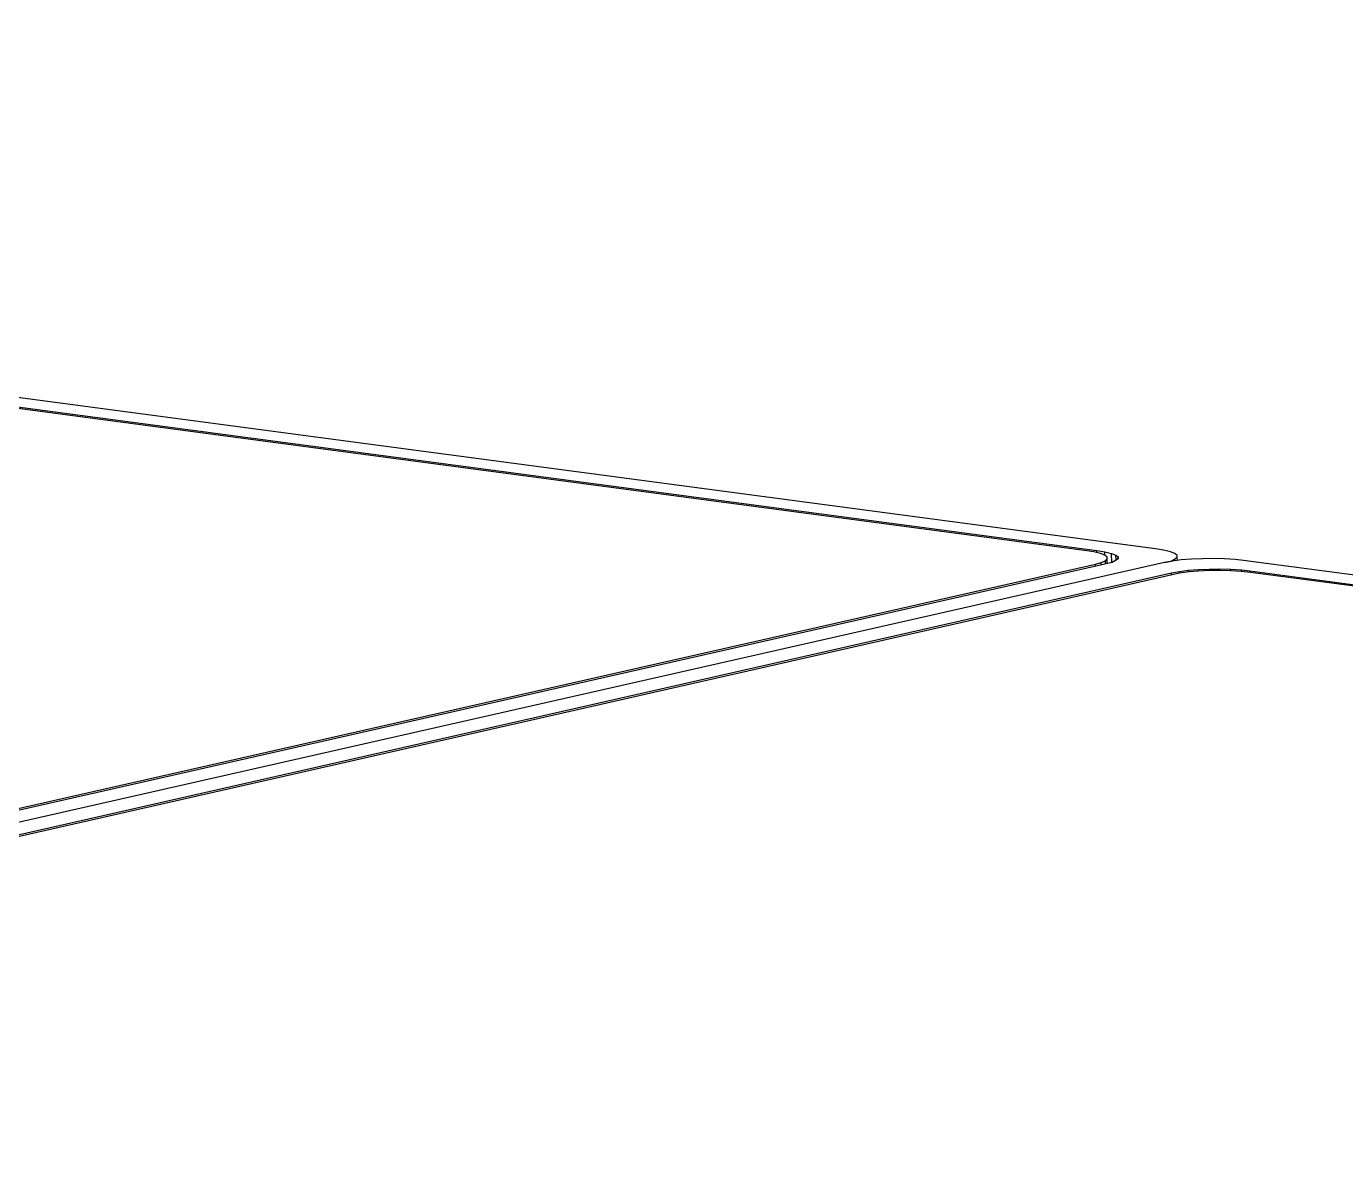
# Model space of a CAD drawing. Header units: millimetres. Extents: x -1283 to 2747, y -259 to 2557.
# Drawn here: x -302.8 to -228.4, y 954.9 to 1019.7 of the extents above; entities that cross this region are included whole.
import ezdxf

# ---------------------------------------------------------------- set-up
doc = ezdxf.new("R2010")
doc.units = ezdxf.units.MM
doc.header["$MEASUREMENT"] = 0
doc.layers.add('Utwórz2D linie widoczne', color=7, linetype='Continuous', true_color=0x000000)

msp = doc.modelspace()

# ---------------------------------------------------------------- linework, layer by layer
at = {"layer": 'Utwórz2D linie widoczne'}
for p, q in [((-239.119, 990.275), (-460.876, 1019.743)), ((-460.719, 1019.208), (-242.43, 990.181)), ((-242.988, 990.166), (-460.699, 1019.12)), ((-242.6, 990.1), (-242.988, 990.166)), ((-242.223, 990.011), (-242.6, 990.1)), ((-242.428, 990.059), (-242.43, 990.181)), ((-242.43, 990.181), (-241.98, 990.107)), ((-241.977, 989.913), (-242.223, 990.011)), ((-241.98, 990.107), (-241.599, 990.018)), ((-241.977, 989.913), (-241.98, 990.107)), ((-241.854, 989.81), (-241.977, 989.913)), ((-241.938, 989.593), (-241.846, 989.702)), ((-241.846, 989.702), (-241.854, 989.81)), ((-241.842, 989.435), (-241.846, 989.702)), ((-241.599, 990.018), (-241.352, 989.92)), ((-241.592, 989.492), (-241.599, 990.018)), ((-241.222, 989.707), (-241.375, 989.607)), ((-241.352, 989.92), (-241.23, 989.816)), ((-241.348, 989.624), (-241.352, 989.92)), ((-241.23, 989.816), (-241.222, 989.707)), ((-241.228, 989.703), (-241.23, 989.816)), ((-238.662, 990.2), (-239.119, 990.275)), ((-238.274, 990.11), (-238.662, 990.2)), ((-238.023, 990.01), (-238.274, 990.11)), ((-238.231, 989.583), (-238.045, 989.692)), ((-237.672, 989.643), (-238.169, 989.575)), ((-238.045, 989.692), (-237.89, 989.795)), ((-238.044, 989.592), (-238.045, 989.692)), ((-237.898, 989.904), (-238.023, 990.01)), ((-237.89, 989.795), (-237.898, 989.904)), ((-237.888, 989.613), (-237.89, 989.795)), ((-237.082, 989.687), (-237.672, 989.643)), ((-236.469, 989.714), (-237.082, 989.687)), ((-235.848, 989.721), (-236.469, 989.714)), ((-235.23, 989.705), (-235.848, 989.721)), ((-234.624, 989.664), (-235.23, 989.705)), ((-234.149, 989.615), (-234.624, 989.664)), ((-241.559, 989.499), (-434.88, 945.699)), ((-238.619, 989.495), (-434.183, 945.147)), ((-430.641, 945.239), (-238.211, 988.916)), ((-391.591, 955.626), (-242.501, 989.4)), ((-237.77, 988.907), (-387.164, 954.993)), ((-242.501, 989.4), (-242.182, 989.494)), ((-242.499, 989.286), (-242.501, 989.4)), ((-242.182, 989.494), (-241.938, 989.593)), ((-242.18, 989.359), (-242.182, 989.494)), ((-241.935, 989.414), (-241.938, 989.593)), ((-241.375, 989.607), (-241.559, 989.499)), ((-238.619, 989.495), (-238.231, 989.583)), ((-238.169, 989.575), (-238.619, 989.495)), ((-238.231, 989.564), (-238.231, 989.583)), ((-238.211, 988.916), (-237.769, 988.995)), ((-238.21, 988.807), (-238.211, 988.916)), ((-237.221, 988.966), (-237.77, 988.907)), ((-237.769, 988.995), (-237.279, 989.062)), ((-237.768, 988.907), (-237.769, 988.995)), ((-237.279, 989.062), (-236.698, 989.106)), ((-237.278, 988.96), (-237.279, 989.062)), ((-236.702, 989.018), (-237.221, 988.966)), ((-236.101, 989.044), (-236.702, 989.018)), ((-236.698, 989.106), (-236.094, 989.132)), ((-236.696, 989.018), (-236.698, 989.106)), ((-235.492, 989.051), (-236.101, 989.044)), ((-236.094, 989.132), (-235.483, 989.139)), ((-236.093, 989.044), (-236.094, 989.132)), ((-234.884, 989.034), (-235.492, 989.051)), ((-235.483, 989.139), (-234.874, 989.123)), ((-235.482, 989.05), (-235.483, 989.139)), ((-234.286, 988.995), (-234.884, 989.034)), ((-234.874, 989.123), (-234.276, 989.082)), ((-234.872, 989.034), (-234.874, 989.123)), ((-233.759, 988.938), (-234.286, 988.995)), ((-234.276, 989.082), (-233.809, 989.034)), ((-234.275, 988.994), (-234.276, 989.082)), ((7.113, 957.555), (-234.149, 989.615)), ((-233.809, 989.034), (3.689, 957.452)), ((-233.808, 988.943), (-233.809, 989.034)), ((3.112, 957.436), (-233.759, 988.938))]:
    msp.add_line(p, q, dxfattribs=at)

doc.saveas('drawing.dxf')
